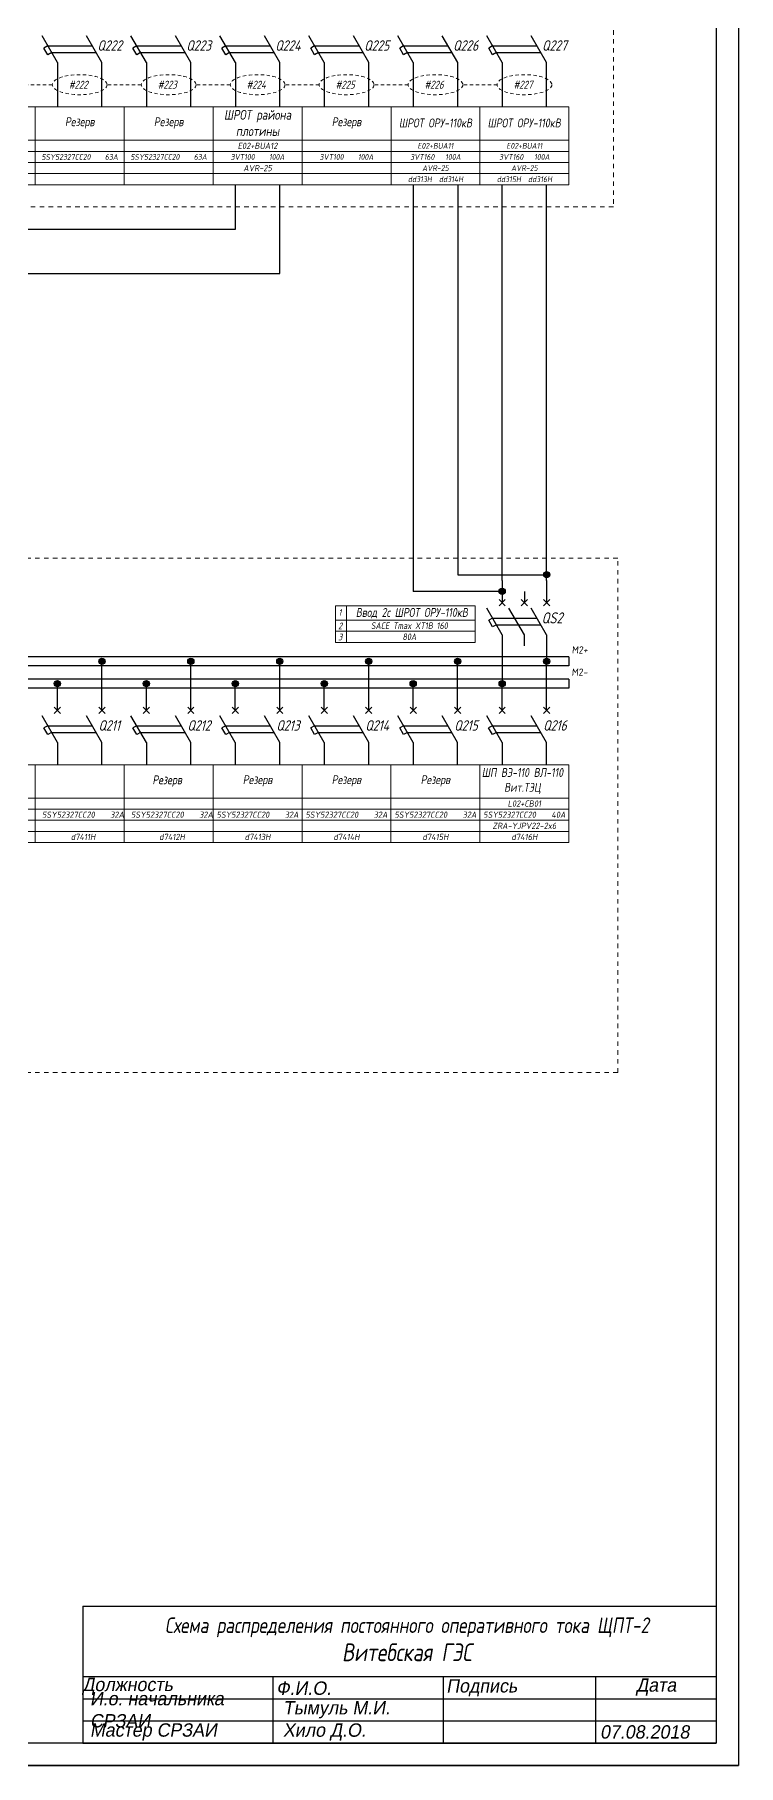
# Model space of a CAD drawing. Header units: millimetres. Extents: x 2704 to 4357, y 2919 to 4427.
# Drawn here: x 3735 to 3893.2, y 2926.7 to 3315.9 of the extents above; entities that cross this region are included whole.
import ezdxf
from ezdxf.enums import TextEntityAlignment as Align

# ---------------------------------------------------------------- set-up
doc = ezdxf.new("R2010")
doc.units = ezdxf.units.MM
doc.linetypes.add('JIS_02_0.7', pattern=[1.35, 0.75, -0.6])
doc.linetypes.add('JIS_02_1.0', pattern=[2, 1, -1])
doc.styles.add('eskdw', font='', dxfattribs={"oblique": 10})
doc.styles.add('GOST', font='', dxfattribs={"oblique": 10, "height": 2.5})
doc.styles.get("Standard").update_dxf_attribs({"font": '', "oblique": 10, "height": 2.5})
doc.styles.add('Гост', font='', dxfattribs={"oblique": 10, "height": 1.4})
doc.styles.add('Шины', font='', dxfattribs={"oblique": 5, "height": 1.2})
doc.styles.get('eskdw').set_extended_font_data('GOST type A')
doc.styles.get('GOST').set_extended_font_data('Mipgost')
doc.styles.get('Standard').set_extended_font_data('GOST type A')
doc.styles.get('Гост').set_extended_font_data('GOST type A')
doc.styles.get('Шины').set_extended_font_data('GOST type B')

msp = doc.modelspace()

# ---------------------------------------------------------------- hatches: boundary and pattern name
for points in [[(3849.41, 3194.41, 1), (3850.81, 3194.41, 1)], [(3839.41, 3190.66, 1), (3840.81, 3190.66, 1)], [(3750.8, 3174.95, 1), (3749.4, 3174.95, 1)], [(3770.8, 3174.95, 1), (3769.4, 3174.95, 1)], [(3790.8, 3174.95, 1), (3789.4, 3174.95, 1)], [(3810.8, 3174.95, 1), (3809.4, 3174.95, 1)], [(3830.8, 3174.95, 1), (3829.4, 3174.95, 1)], [(3850.8, 3174.95, 1), (3849.4, 3174.95, 1)], [(3850.8, 3174.95, 1), (3849.4, 3174.95, 1)], [(3740.8, 3169.95, 1), (3739.4, 3169.95, 1)], [(3740.8, 3169.95, 1), (3739.4, 3169.95, 1)], [(3760.8, 3169.95, 1), (3759.4, 3169.95, 1)], [(3760.8, 3169.95, 1), (3759.4, 3169.95, 1)], [(3780.8, 3169.95, 1), (3779.4, 3169.95, 1)], [(3780.8, 3169.95, 1), (3779.4, 3169.95, 1)], [(3800.8, 3169.95, 1), (3799.4, 3169.95, 1)], [(3800.8, 3169.95, 1), (3799.4, 3169.95, 1)], [(3820.8, 3169.95, 1), (3819.4, 3169.95, 1)], [(3820.8, 3169.95, 1), (3819.4, 3169.95, 1)], [(3840.8, 3169.95, 1), (3839.4, 3169.95, 1)], [(3840.8, 3169.95, 1), (3839.4, 3169.95, 1)], [(3840.8, 3169.95, 1), (3839.4, 3169.95, 1)], [(3840.8, 3169.95, 1), (3839.4, 3169.95, 1)]]:
    msp.add_hatch(color=256).paths.add_polyline_path(points)

# ---------------------------------------------------------------- linework, layer by layer
for p, q in [((3893.22, 3556.67), (3893.22, 2926.67)), ((3740.11, 3309.62), (3736.64, 3315.62)), ((3737.94, 3313.37), (3737.08, 3312.87)), ((3737.94, 3311.37), (3737.08, 3312.87)), ((3737.94, 3313.37), (3747.94, 3313.37)), ((3750.11, 3309.62), (3746.64, 3315.62)), ((3747.51, 3314.12), (3747.51, 3314.12)), ((3760.11, 3309.62), (3756.64, 3315.62)), ((3757.94, 3313.37), (3757.08, 3312.87)), ((3757.94, 3311.37), (3757.08, 3312.87)), ((3757.94, 3313.37), (3767.94, 3313.37)), ((3770.11, 3309.62), (3766.64, 3315.62)), ((3767.51, 3314.12), (3767.51, 3314.12)), ((3780.11, 3309.62), (3776.64, 3315.62)), ((3777.94, 3313.37), (3777.08, 3312.87)), ((3777.94, 3311.37), (3777.08, 3312.87)), ((3777.94, 3313.37), (3787.94, 3313.37)), ((3790.11, 3309.62), (3786.64, 3315.62)), ((3787.51, 3314.12), (3787.51, 3314.12)), ((3800.11, 3309.62), (3796.64, 3315.62)), ((3797.94, 3313.37), (3797.08, 3312.87)), ((3797.94, 3311.37), (3797.08, 3312.87)), ((3797.94, 3313.37), (3807.94, 3313.37)), ((3810.11, 3309.62), (3806.64, 3315.62)), ((3807.51, 3314.12), (3807.51, 3314.12)), ((3820.11, 3309.62), (3816.64, 3315.62)), ((3817.94, 3313.37), (3817.08, 3312.87)), ((3817.94, 3311.37), (3817.08, 3312.87)), ((3817.94, 3313.37), (3827.94, 3313.37)), ((3830.11, 3309.62), (3826.64, 3315.62)), ((3827.51, 3314.12), (3827.51, 3314.12)), ((3840.11, 3309.62), (3836.64, 3315.62)), ((3837.94, 3313.37), (3837.08, 3312.87)), ((3837.94, 3311.37), (3837.08, 3312.87)), ((3837.94, 3313.37), (3847.94, 3313.37)), ((3850.11, 3309.62), (3846.64, 3315.62)), ((3847.51, 3314.12), (3847.51, 3314.12)), ((3738.81, 3311.87), (3737.94, 3311.37)), ((3738.81, 3311.87), (3748.81, 3311.87)), ((3740.11, 3309.62), (3740.11, 3304.62)), ((3750.11, 3304.62), (3750.11, 3309.62)), ((3758.81, 3311.87), (3757.94, 3311.37)), ((3758.81, 3311.87), (3768.81, 3311.87)), ((3760.11, 3309.62), (3760.11, 3304.62)), ((3770.11, 3304.62), (3770.11, 3309.62)), ((3778.81, 3311.87), (3777.94, 3311.37)), ((3778.81, 3311.87), (3788.81, 3311.87)), ((3780.11, 3309.62), (3780.11, 3304.62)), ((3790.11, 3304.62), (3790.11, 3309.62)), ((3798.81, 3311.87), (3797.94, 3311.37)), ((3798.81, 3311.87), (3808.81, 3311.87)), ((3800.11, 3309.62), (3800.11, 3304.62)), ((3810.11, 3304.62), (3810.11, 3309.62)), ((3818.81, 3311.87), (3817.94, 3311.37)), ((3818.81, 3311.87), (3828.81, 3311.87)), ((3820.11, 3309.62), (3820.11, 3304.62)), ((3830.11, 3304.62), (3830.11, 3309.62)), ((3838.81, 3311.87), (3837.94, 3311.37)), ((3838.81, 3311.87), (3848.81, 3311.87)), ((3840.11, 3309.62), (3840.11, 3304.62)), ((3850.11, 3304.62), (3850.11, 3309.62)), ((3740.11, 3304.62), (3740.11, 3299.62)), ((3750.11, 3299.62), (3750.11, 3304.62)), ((3760.11, 3304.62), (3760.11, 3299.62)), ((3770.11, 3299.62), (3770.11, 3304.62)), ((3780.11, 3304.62), (3780.11, 3299.62)), ((3790.11, 3299.62), (3790.11, 3304.62)), ((3800.11, 3304.62), (3800.11, 3299.62)), ((3810.11, 3299.62), (3810.11, 3304.62)), ((3820.11, 3304.62), (3820.11, 3299.62)), ((3830.11, 3299.62), (3830.11, 3304.62)), ((3840.11, 3304.62), (3840.11, 3299.62)), ((3850.11, 3299.62), (3850.11, 3304.62)), ((3780.11, 3272.13), (3780.11, 3282.12)), ((3790.11, 3262.13), (3790.11, 3282.12)), ((3820.11, 3282.12), (3820.11, 3190.66)), ((3830.11, 3282.12), (3830.11, 3194.41)), ((3840.11, 3193.15), (3840.11, 3282.12)), ((3850.11, 3193.15), (3850.11, 3282.12)), ((3645.1, 3272.13), (3780.11, 3272.13)), ((3655.1, 3262.13), (3790.11, 3262.13)), ((3830.11, 3194.41), (3850.11, 3194.41)), ((3840.11, 3193.15), (3840.11, 3188.17)), ((3850.11, 3193.15), (3850.11, 3188.15)), ((3840.11, 3190.66), (3820.11, 3190.66)), ((3839.4, 3187.45), (3840.81, 3188.86)), ((3840.81, 3187.45), (3839.4, 3188.86)), ((3844.4, 3187.45), (3845.81, 3188.86)), ((3845.81, 3187.45), (3844.4, 3188.86)), ((3845.11, 3190.65), (3845.11, 3188.15)), ((3849.4, 3187.45), (3850.81, 3188.86)), ((3850.81, 3187.45), (3849.4, 3188.86)), ((3840.11, 3180.92), (3836.64, 3186.92)), ((3837.94, 3184.67), (3837.08, 3184.17)), ((3837.94, 3182.67), (3837.08, 3184.17)), ((3837.51, 3185.42), (3837.51, 3185.42)), ((3837.51, 3185.42), (3837.51, 3185.42)), ((3837.94, 3184.67), (3847.94, 3184.67)), ((3845.11, 3180.92), (3841.64, 3186.92)), ((3850.11, 3180.92), (3846.64, 3186.92)), ((3847.51, 3185.42), (3847.51, 3185.42)), ((3838.81, 3183.17), (3837.94, 3182.67)), ((3838.81, 3183.17), (3848.81, 3183.17)), ((3840.11, 3180.92), (3840.11, 3169.92)), ((3845.11, 3178.42), (3845.11, 3180.92)), ((3850.11, 3180.92), (3850.11, 3174.92)), ((3855.1, 3175.95), (3475.11, 3175.95)), ((3855.1, 3173.95), (3475.11, 3173.95)), ((3750.1, 3168.95), (3750.1, 3174.95)), ((3750.1, 3168.95), (3750.1, 3174.95)), ((3750.1, 3168.95), (3750.1, 3174.95)), ((3770.1, 3168.95), (3770.1, 3174.95)), ((3770.1, 3168.95), (3770.1, 3174.95)), ((3770.1, 3168.95), (3770.1, 3174.95)), ((3790.1, 3168.95), (3790.1, 3174.95)), ((3790.1, 3168.95), (3790.1, 3174.95)), ((3790.1, 3168.95), (3790.1, 3174.95)), ((3810.1, 3168.95), (3810.1, 3174.95)), ((3810.1, 3168.95), (3810.1, 3174.95)), ((3810.1, 3168.95), (3810.1, 3174.95)), ((3830.1, 3168.95), (3830.1, 3174.95)), ((3830.1, 3168.95), (3830.1, 3174.95)), ((3830.1, 3168.95), (3830.1, 3174.95)), ((3850.1, 3168.95), (3850.1, 3174.95)), ((3850.1, 3168.95), (3850.1, 3174.95)), ((3850.1, 3168.95), (3850.1, 3174.95)), ((3855.1, 3175.95), (3855.1, 3173.95)), ((3855.1, 3170.95), (3475.11, 3170.95)), ((3855.1, 3168.95), (3475.11, 3168.95)), ((3740.1, 3163.95), (3740.1, 3169.95)), ((3750.1, 3163.95), (3750.1, 3168.95)), ((3750.1, 3163.95), (3750.1, 3168.95)), ((3760.1, 3163.95), (3760.1, 3169.95)), ((3770.1, 3163.95), (3770.1, 3168.95)), ((3770.1, 3163.95), (3770.1, 3168.95)), ((3780.1, 3163.95), (3780.1, 3169.95)), ((3790.1, 3163.95), (3790.1, 3168.95)), ((3790.1, 3163.95), (3790.1, 3168.95)), ((3800.1, 3163.95), (3800.1, 3169.95)), ((3810.1, 3163.95), (3810.1, 3168.95)), ((3810.1, 3163.95), (3810.1, 3168.95)), ((3820.1, 3163.95), (3820.1, 3169.95)), ((3830.1, 3163.95), (3830.1, 3168.95)), ((3830.1, 3163.95), (3830.1, 3168.95)), ((3840.1, 3163.95), (3840.1, 3169.95)), ((3850.1, 3163.95), (3850.1, 3168.95)), ((3850.1, 3163.95), (3850.1, 3168.95)), ((3855.1, 3170.95), (3855.1, 3168.95)), ((3739.4, 3163.24), (3740.81, 3164.66)), ((3740.81, 3163.24), (3739.4, 3164.66)), ((3749.4, 3163.24), (3750.81, 3164.66)), ((3750.81, 3163.24), (3749.4, 3164.66)), ((3759.4, 3163.24), (3760.81, 3164.66)), ((3760.81, 3163.24), (3759.4, 3164.66)), ((3769.4, 3163.24), (3770.81, 3164.66)), ((3770.81, 3163.24), (3769.4, 3164.66)), ((3779.4, 3163.24), (3780.81, 3164.66)), ((3780.81, 3163.24), (3779.4, 3164.66)), ((3789.4, 3163.24), (3790.81, 3164.66)), ((3790.81, 3163.24), (3789.4, 3164.66)), ((3799.4, 3163.24), (3800.81, 3164.66)), ((3800.81, 3163.24), (3799.4, 3164.66)), ((3809.4, 3163.24), (3810.81, 3164.66)), ((3810.81, 3163.24), (3809.4, 3164.66)), ((3819.4, 3163.24), (3820.81, 3164.66)), ((3820.81, 3163.24), (3819.4, 3164.66)), ((3829.4, 3163.24), (3830.81, 3164.66)), ((3830.81, 3163.24), (3829.4, 3164.66)), ((3839.4, 3163.24), (3840.81, 3164.66)), ((3840.81, 3163.24), (3839.4, 3164.66)), ((3849.4, 3163.24), (3850.81, 3164.66)), ((3850.81, 3163.24), (3849.4, 3164.66)), ((3740.1, 3156.71), (3736.64, 3162.71)), ((3737.94, 3160.46), (3737.07, 3159.96)), ((3737.94, 3160.46), (3747.94, 3160.46)), ((3750.1, 3156.71), (3746.64, 3162.71)), ((3747.5, 3161.21), (3747.5, 3161.21)), ((3760.1, 3156.71), (3756.64, 3162.71)), ((3757.94, 3160.46), (3757.07, 3159.96)), ((3757.94, 3160.46), (3767.94, 3160.46)), ((3770.1, 3156.71), (3766.64, 3162.71)), ((3767.5, 3161.21), (3767.5, 3161.21)), ((3780.1, 3156.71), (3776.64, 3162.71)), ((3777.94, 3160.46), (3777.07, 3159.96)), ((3777.94, 3160.46), (3787.94, 3160.46)), ((3790.1, 3156.71), (3786.64, 3162.71)), ((3787.5, 3161.21), (3787.5, 3161.21)), ((3800.1, 3156.71), (3796.64, 3162.71)), ((3797.94, 3160.46), (3797.07, 3159.96)), ((3797.94, 3160.46), (3807.94, 3160.46)), ((3810.1, 3156.71), (3806.64, 3162.71)), ((3807.5, 3161.21), (3807.5, 3161.21)), ((3820.1, 3156.71), (3816.64, 3162.71)), ((3817.94, 3160.46), (3817.07, 3159.96)), ((3817.94, 3160.46), (3827.94, 3160.46)), ((3830.1, 3156.71), (3826.64, 3162.71)), ((3827.5, 3161.21), (3827.5, 3161.21)), ((3840.1, 3156.71), (3836.64, 3162.71)), ((3837.94, 3160.46), (3837.07, 3159.96)), ((3837.94, 3160.46), (3847.94, 3160.46)), ((3850.1, 3156.71), (3846.64, 3162.71)), ((3847.5, 3161.21), (3847.5, 3161.21)), ((3737.94, 3158.46), (3737.07, 3159.96)), ((3738.8, 3158.96), (3737.94, 3158.46)), ((3738.8, 3158.96), (3748.8, 3158.96)), ((3740.1, 3156.71), (3740.1, 3151.71)), ((3750.1, 3151.71), (3750.1, 3156.71)), ((3757.94, 3158.46), (3757.07, 3159.96)), ((3758.8, 3158.96), (3757.94, 3158.46)), ((3758.8, 3158.96), (3768.8, 3158.96)), ((3760.1, 3156.71), (3760.1, 3151.71)), ((3770.1, 3151.71), (3770.1, 3156.71)), ((3777.94, 3158.46), (3777.07, 3159.96)), ((3778.8, 3158.96), (3777.94, 3158.46)), ((3778.8, 3158.96), (3788.8, 3158.96)), ((3780.1, 3156.71), (3780.1, 3151.71)), ((3790.1, 3151.71), (3790.1, 3156.71)), ((3797.94, 3158.46), (3797.07, 3159.96)), ((3798.8, 3158.96), (3797.94, 3158.46)), ((3798.8, 3158.96), (3808.8, 3158.96)), ((3800.1, 3156.71), (3800.1, 3151.71)), ((3810.1, 3151.71), (3810.1, 3156.71)), ((3817.94, 3158.46), (3817.07, 3159.96)), ((3818.8, 3158.96), (3817.94, 3158.46)), ((3818.8, 3158.96), (3828.8, 3158.96)), ((3820.1, 3156.71), (3820.1, 3151.71)), ((3830.1, 3151.71), (3830.1, 3156.71)), ((3837.94, 3158.46), (3837.07, 3159.96)), ((3838.8, 3158.96), (3837.94, 3158.46)), ((3838.8, 3158.96), (3848.8, 3158.96)), ((3840.1, 3156.71), (3840.1, 3151.71)), ((3850.1, 3151.71), (3850.1, 3156.71)), ((3893.22, 2926.67), (3002.22, 2926.67)), ((3022.22, 2926.67), (3893.22, 2926.67))]:
    msp.add_line(p, q)
at = {"lineweight": 30}
for p, q in [((3888.22, 3551.67), (3888.22, 2931.67)), ((3888.22, 2931.67), (3022.22, 2931.67))]:
    msp.add_line(p, q, dxfattribs=at)
at = {"linetype": 'JIS_02_1.0', "lineweight": 15}
for p, q in [((3865.12, 3488.85), (3865.11, 3277.12)), ((3865.11, 3277.12), (3045.32, 3277.12)), ((3866.09, 3198.16), (3064.33, 3198.17)), ((3866.09, 3082.48), (3866.09, 3198.17)), ((3866.09, 3082.48), (3064.33, 3082.48))]:
    msp.add_line(p, q, dxfattribs=at)
at = {"linetype": 'JIS_02_0.7', "lineweight": 13}
for p, q in [((3738.95, 3304.62), (3731.27, 3304.62)), ((3758.95, 3304.62), (3751.27, 3304.62)), ((3778.95, 3304.62), (3771.27, 3304.62)), ((3798.95, 3304.62), (3791.27, 3304.62)), ((3818.95, 3304.62), (3811.27, 3304.62)), ((3838.95, 3304.62), (3831.27, 3304.62)), ((3838.95, 3304.62), (3831.27, 3304.62))]:
    msp.add_line(p, q, dxfattribs=at)
at = {"lineweight": 9}
for p, q in [((3515.11, 3299.62), (3855.11, 3299.62)), ((3735.11, 3299.62), (3735.11, 3282.12)), ((3755.11, 3299.62), (3755.11, 3282.12)), ((3775.11, 3299.62), (3775.11, 3282.12)), ((3795.11, 3299.62), (3795.11, 3282.12)), ((3815.11, 3299.62), (3815.11, 3282.12)), ((3835.11, 3299.62), (3835.11, 3282.12)), ((3855.11, 3299.62), (3855.11, 3282.12)), ((3515.11, 3292.12), (3855.11, 3292.12)), ((3515.11, 3289.62), (3855.11, 3289.62)), ((3515.11, 3287.12), (3855.11, 3287.12)), ((3515.11, 3284.62), (3855.11, 3284.62)), ((3515.11, 3282.12), (3855.11, 3282.12)), ((3802.62, 3187.4), (3834.07, 3187.4)), ((3802.62, 3187.4), (3802.62, 3179.21)), ((3802.62, 3184.21), (3805.07, 3184.21)), ((3805.07, 3187.4), (3805.07, 3181.71)), ((3805.07, 3187.4), (3805.07, 3179.21)), ((3805.07, 3184.21), (3805.74, 3184.21)), ((3805.74, 3184.21), (3834.07, 3184.21)), ((3834.07, 3187.4), (3834.07, 3179.21)), ((3802.62, 3181.71), (3805.07, 3181.71)), ((3805.07, 3181.71), (3805.74, 3181.71)), ((3805.74, 3181.71), (3834.07, 3181.71)), ((3802.62, 3179.21), (3805.07, 3179.21)), ((3805.07, 3179.21), (3805.74, 3179.21)), ((3805.74, 3179.21), (3834.07, 3179.21)), ((3535.1, 3151.71), (3855.1, 3151.71)), ((3735.1, 3151.71), (3735.1, 3134.21)), ((3755.1, 3151.71), (3755.1, 3134.21)), ((3775.1, 3151.71), (3775.1, 3134.21)), ((3795.1, 3151.71), (3795.1, 3134.21)), ((3815.1, 3151.71), (3815.1, 3134.21)), ((3835.1, 3151.71), (3835.1, 3134.21)), ((3855.1, 3151.71), (3855.1, 3134.21)), ((3535.1, 3144.21), (3855.1, 3144.21)), ((3535.1, 3141.71), (3855.1, 3141.71)), ((3535.1, 3139.21), (3855.1, 3139.21)), ((3535.1, 3136.71), (3855.1, 3136.71)), ((3535.1, 3134.21), (3855.1, 3134.21))]:
    msp.add_line(p, q, dxfattribs=at)
at = {"lineweight": 25}
for p, q in [((3745.82, 2962.49), (3888.22, 2962.49)), ((3745.82, 2962.49), (3745.82, 2931.67)), ((3745.82, 2946.67), (3888.22, 2946.67)), ((3788.52, 2946.67), (3788.52, 2931.67)), ((3826.82, 2946.67), (3826.82, 2931.67)), ((3861.12, 2946.67), (3861.12, 2931.67)), ((3745.82, 2941.67), (3888.22, 2941.67)), ((3745.82, 2936.67), (3888.22, 2936.67)), ((3745.82, 2931.67), (3888.22, 2931.67))]:
    msp.add_line(p, q, dxfattribs=at)
for centre in [(3850.11, 3194.41), (3840.11, 3190.66), (3750.1, 3174.95), (3770.1, 3174.95), (3790.1, 3174.95), (3810.1, 3174.95), (3830.1, 3174.95), (3850.1, 3174.95), (3850.1, 3174.95), (3740.1, 3169.95), (3740.1, 3169.95), (3760.1, 3169.95), (3760.1, 3169.95), (3780.1, 3169.95), (3780.1, 3169.95), (3800.1, 3169.95), (3800.1, 3169.95), (3820.1, 3169.95), (3820.1, 3169.95), (3840.1, 3169.95), (3840.1, 3169.95), (3840.1, 3169.95), (3840.1, 3169.95)]:
    msp.add_circle(centre, 0.7)
at = {"linetype": 'JIS_02_0.7', "lineweight": 13}
for centre in [(3745.11, 3304.62), (3765.11, 3304.62), (3785.11, 3304.62), (3805.11, 3304.62), (3825.11, 3304.62), (3845.11, 3304.62)]:
    msp.add_ellipse(centre, major_axis=(6.16, 0), ratio=0.365853, dxfattribs=at)

# ---------------------------------------------------------------- texts
at = {"style": 'eskdw', "oblique": 15}
for s, height, p in [('Q222', 2.355, (3749.07, 3312.25)), ('Q223', 2.355, (3769.07, 3312.25)), ('Q224', 2.355, (3789.07, 3312.25)), ('Q225', 2.355, (3809.07, 3312.25)), ('Q226', 2.355, (3829.07, 3312.25)), ('Q227', 2.355, (3849.07, 3312.25)), ('QS2', 2.5, (3848.95, 3183.46)), ('Q211', 2.355, (3749.32, 3159.35)), ('Q212', 2.355, (3769.32, 3159.35)), ('Q213', 2.355, (3789.32, 3159.35)), ('Q214', 2.355, (3809.32, 3159.35)), ('Q215', 2.355, (3829.32, 3159.35)), ('Q216', 2.355, (3849.32, 3159.35))]:
    msp.add_text(s, height=height, dxfattribs=at).set_placement(p)
at = {"lineweight": 9, "style": 'eskdw', "oblique": 15}
for s, p in [('#222', (3744.76, 3304.62)), ('#223', (3764.76, 3304.62)), ('#224', (3784.76, 3304.62)), ('#225', (3804.76, 3304.62)), ('#226', (3824.76, 3304.62)), ('#227', (3844.76, 3304.62))]:
    msp.add_text(s, height=1.8, dxfattribs=at).set_placement(p, align=Align.MIDDLE_CENTER)
for s, p in [('1', (3803.27, 3185.2)), ('2', (3803.21, 3182.16)), ('3', (3803.21, 3179.66))]:
    msp.add_text(s, height=1.5, dxfattribs=at).set_placement(p)
at = {"lineweight": 9}
for s, width, insert, char_height, attachment_point, style in [('Резерв', 20, (3745.11, 3296.02), 2, 5, 'Гост'), ('Резерв', 20, (3765.11, 3296.02), 2, 5, 'Гост'), ('ШРОТ района плотины', 20, (3785.11, 3296.02), 2.2, 5, 'Гост'), ('Резерв', 20, (3805.11, 3296.02), 2, 5, 'Гост'), ('ШРОТ ОРУ-110кВ', 20, (3825.11, 3296.02), 2, 5, 'Гост'), ('ШРОТ ОРУ-110кВ', 20, (3845.05, 3296.02), 2, 5, 'Гост'), ('{\\fGOST type A|b0|i0|c2|p34;Ввод 2с ШРОТ ОРУ-110кВ}', 48.4284, (3819.79, 3185.78), 2, 5, 'Гост'), (' {\\H1.0833x;М2+}', 3.866, (3855.76, 3178.33), 1.5, 1, 'Шины'), (' {\\H1.0833x;М2-}', 3.866, (3855.72, 3173.33), 1.5, 1, 'Шины')]:
    msp.add_mtext_dynamic_manual_height_columns(s, width=width, gutter_width=6, heights=[0], dxfattribs=dict(at, insert=insert, char_height=char_height, attachment_point=attachment_point, style=style))
at = {"lineweight": 9, "width": 20, "attachment_point": 5}
for s, insert, char_height in [('{\\fGOST 2.304 type A|b0|i0|c204|p34;5SY52327CC20    63А}', (3745.11, 3288.37), 1.3), ('{\\fGOST 2.304 type A|b0|i0|c204|p34;5SY52327CC20    63А}', (3765.11, 3288.37), 1.3), ('{\\fGOST 2.304 type A|b0|i0|c204|p34;3VT100    100A}', (3785.11, 3288.37), 1.3), ('{\\fGOST 2.304 type A|b0|i0|c0|p34;E0\\fGOST 2.304 type A|b0|i0|c204|p34;2\\fGOST 2.304 type A|b0|i0|c0|p34;+BUA1\\fGOST 2.304 type A|b0|i0|c204|p34;2}', (3785.11, 3290.87), 1.4), ('{\\fGOST 2.304 type A|b0|i0|c204|p34;3VT100    100A}', (3805.11, 3288.37), 1.3), ('{\\fGOST 2.304 type A|b0|i0|c204|p34;3VT160   100A}', (3825.11, 3288.37), 1.3), ('{\\fGOST 2.304 type A|b0|i0|c204|p34;E02+BUA11}', (3825.11, 3290.87), 1.3), ('{\\fGOST 2.304 type A|b0|i0|c204|p34;3VT160   100A}', (3845.11, 3288.37), 1.3), ('{\\fGOST 2.304 type A|b0|i0|c204|p34;E02+BUA11}', (3845.11, 3290.87), 1.3), ('{\\fGOST 2.304 type A|b0|i0|c204|p34;AVR-25}', (3825.11, 3285.87), 1.3), ('{\\fGOST 2.304 type A|b0|i0|c204|p34;AVR-25}', (3845.11, 3285.87), 1.3), ('{\\fGOST 2.304 type A|b0|i0|c204|p34;dd313H  dd314H}', (3825.11, 3283.37), 1.3), ('{\\fGOST 2.304 type A|b0|i0|c204|p34;dd315H  dd316H}', (3845.11, 3283.37), 1.3), ('{\\fGOST 2.304 type A|b0|i0|c0|p34;SACE Tmax XT1B 160 }', (3819.24, 3182.96), 1.5), ('{\\fGOST 2.304 type A|b0|i0|c0|p34;80\\fGOST 2.304 type A|b0|i0|c204|p34;А}', (3819.24, 3180.46), 1.5), ('{\\fGOST 2.304 type A|b0|i0|c204|p34;5SY52327CC20    32А}', (3745.86, 3140.46), 1.4), ('{\\fGOST 2.304 type A|b0|i0|c204|p34;5SY52327CC20    32А}', (3765.86, 3140.46), 1.4), ('{\\fGOST 2.304 type A|b0|i0|c204|p34;5SY52327CC20    32А}', (3785.1, 3140.46), 1.4), ('{\\fGOST 2.304 type A|b0|i0|c204|p34;5SY52327CC20    32А}', (3805.1, 3140.46), 1.4), ('{\\fGOST 2.304 type A|b0|i0|c204|p34;5SY52327CC20    32А}', (3825.1, 3140.46), 1.4), ('{\\fGOST 2.304 type A|b0|i0|c204|p34;5SY52327CC20    40А}', (3845.1, 3140.46), 1.4), ('{\\fGOST 2.304 type A|b0|i0|c204|p34;L02+CB01}', (3845.1, 3142.96), 1.4), ('{\\fGOST 2.304 type A|b0|i0|c204|p34;ZRA-YJPV22-2x6}', (3845.1, 3137.96), 1.4), ('{\\fGOST 2.304 type A|b0|i0|c204|p34;d7411H}', (3745.86, 3135.46), 1.4), ('{\\fGOST 2.304 type A|b0|i0|c204|p34;d7412H}', (3765.86, 3135.46), 1.4), ('{\\fGOST 2.304 type A|b0|i0|c204|p34;d7413H}', (3785.1, 3135.46), 1.4), ('{\\fGOST 2.304 type A|b0|i0|c204|p34;d7414H}', (3805.1, 3135.46), 1.4), ('{\\fGOST 2.304 type A|b0|i0|c204|p34;d7415H}', (3825.1, 3135.46), 1.4), ('{\\fGOST 2.304 type A|b0|i0|c204|p34;d7416H}', (3845.1, 3135.46), 1.4)]:
    msp.add_mtext(s, dxfattribs=dict(at, insert=insert, char_height=char_height))
at = {"lineweight": 9, "width": 20, "attachment_point": 5, "style": 'Гост'}
for s, insert, char_height in [('AVR-25', (3785.11, 3285.87), 1.4), ('{\\fGOST 2.304 type A|b0|i0|c204|p34;Резерв}', (3764.79, 3148.03), 2), ('{\\fGOST 2.304 type A|b0|i0|c204|p34;Резерв}', (3785.1, 3148.07), 2), ('{\\fGOST 2.304 type A|b0|i0|c204|p34;Резерв}', (3805.1, 3148.07), 2), ('{\\fGOST 2.304 type A|b0|i0|c204|p34;Резерв}', (3825.1, 3148.07), 2), ('\\pl-0.9;ШП ВЭ-110 ВЛ-110 Вит.ТЭЦ', (3845.12, 3148.01), 2)]:
    msp.add_mtext(s, dxfattribs=dict(at, insert=insert, char_height=char_height))
at = {"lineweight": 25, "insert": (3809.19, 2955.02), "char_height": 4, "width": 158.4019, "attachment_point": 5, "style": 'eskdw'}
msp.add_mtext('\\pxi4.7575;{\\H0.875x;Схема распределения постоянного оперативного тока ЩПТ-2 \\P}Витебская ГЭС', dxfattribs=at)
at = {"char_height": 3, "style": 'GOST'}
for s, width, insert, attachment_point in [('\\pxqc;Должность', 35.4501, (3755.89, 2944.43), 5), ('И.о. начальника СРЗАИ', 39.4296, (3747.41, 2939.17), 4), ('Ф.И.О.', 30, (3795.47, 2944.01), 5), ('Подпись', 27.2749, (3835.52, 2944.12), 5), ('Дата', 27.2749, (3874.75, 2944.31), 5), ('Тымуль М.И.', 28.477, (3790.8, 2939.17), 4), ('Мастер СРЗАИ', 28.477, (3747.41, 2934.17), 4), ('Хило Д.О.', 28.477, (3790.8, 2934.17), 4), ('07.08.2018', 28.477, (3862.12, 2934.17), 4)]:
    msp.add_mtext_dynamic_manual_height_columns(s, width=width, gutter_width=12.5, heights=[0], dxfattribs=dict(at, insert=insert, attachment_point=attachment_point))

doc.saveas('drawing.dxf')
